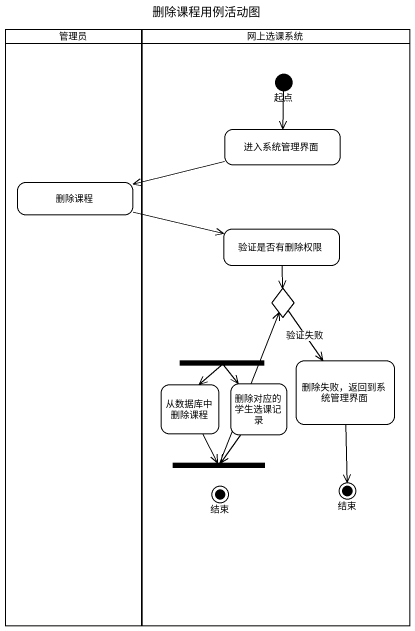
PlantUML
@startuml
title 删除课程用例活动图
hide empty description
state 管理员 <<partition>> {
  state 删除课程
}
state 网上选课系统 <<partition>> {
  state 起点 <<start>>
  state 进入系统管理界面
  state 验证是否有删除权限
  state choice1 <<choice>>
  state 从数据库中删除课程
  state fork1 <<fork>>
  state 删除对应的学生选课记录
  state "删除失败，返回到系统管理界面" as 删除失败_返回到系统管理界面
  state fork2 <<join>>
  state 结束 <<end>>
  state "结束" as 结束_2 <<end>>
}
起点 --> 进入系统管理界面
进入系统管理界面 -left-> 删除课程
删除课程 -right-> 验证是否有删除权限
验证是否有删除权限 --> choice1
choice1 --> 删除失败_返回到系统管理界面 : 验证失败
从数据库中删除课程 --> fork2
fork1 --> 从数据库中删除课程
fork1 --> 删除对应的学生选课记录
删除对应的学生选课记录 --> fork2
删除失败_返回到系统管理界面 --> 结束_2
fork2 -up-> choice1
@enduml
